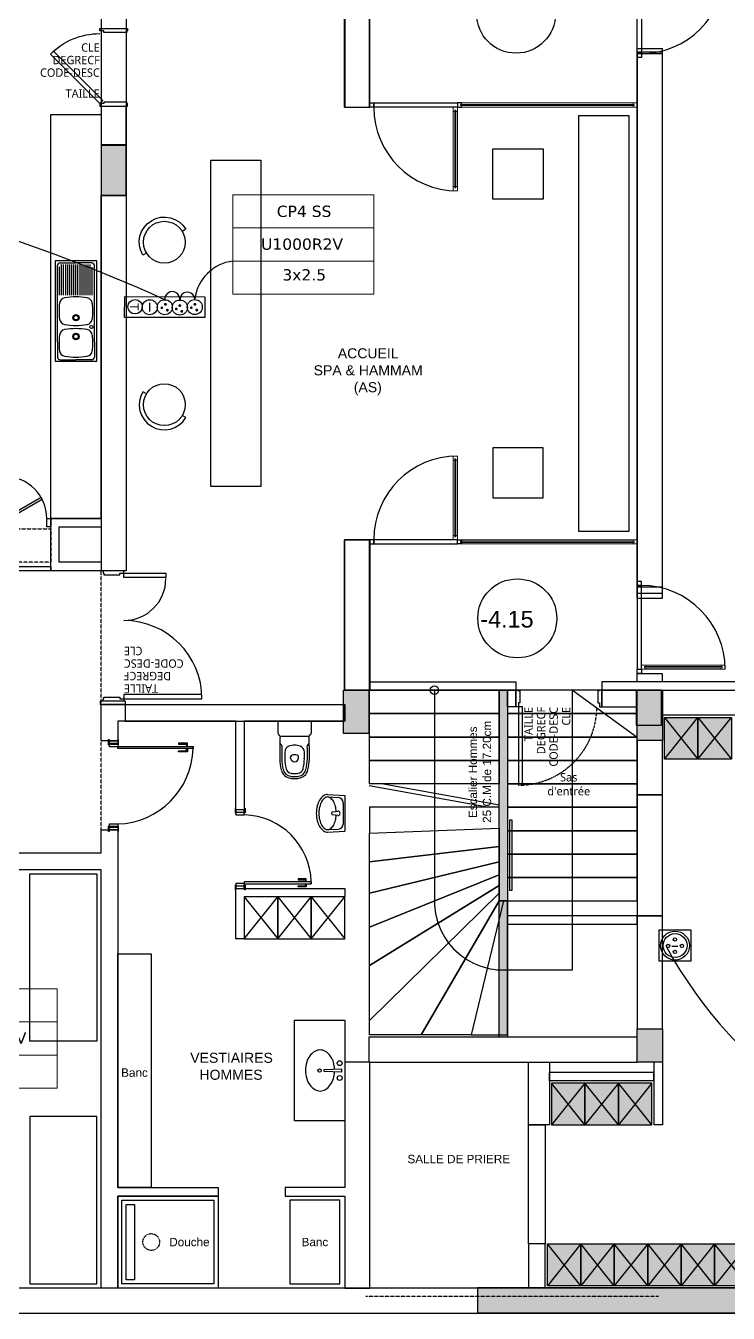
# Model space of a CAD drawing. Header units: millimetres. Extents: x 71819 to 78266, y 23672 to 38445.
# Drawn here: x 74988 to 75828, y 25493 to 27032 of the extents above; entities that cross this region are included whole.
import ezdxf
from ezdxf.enums import TextEntityAlignment as Align

# ---------------------------------------------------------------- set-up
doc = ezdxf.new("R2010")
doc.units = ezdxf.units.MM
doc.set_wipeout_variables(frame=1)
for name, pattern in [('ACAD_ISO03W100', [30, 12, -18]), ('CACHE', [0.375, 0.25, -0.125]), ('DASHED2', [0.375, 0.25, -0.125]), ('PROJECTION', [0.375, 0.25, -0.125])]:
    doc.linetypes.add(name, pattern=pattern)
for name, color, linetype, lineweight in [('A-ANNO-050-LEGN', 4, 'Continuous', 5), ('A-SECN-MEN-CO', 141, 'Continuous', 9), ('A-SECN-MEN-VU', 145, 'Continuous', 5), ('STRUCTURE POUTRES', 5, 'ACAD_ISO03W100', 20)]:
    doc.layers.add(name, color=color, linetype=linetype, lineweight=lineweight)
for name, color, linetype in [('FILERIE', 5, 'Continuous'), ('MUR BAS', 7, 'Continuous'), ('Plan Archi', 8, 'Continuous'), ('prise', 1, 'Continuous'), ('Prises CFA', 140, 'Continuous')]:
    doc.layers.add(name, color=color, linetype=linetype)
doc.styles.add('0-TEXT-ANNO', font='', dxfattribs={"height": 2.5})
doc.styles.add('0-TEXT-BASE', font='')
doc.styles.get("Standard").update_dxf_attribs({"font": 'arial.ttf'})
doc.styles.add('Verdana', font='verdana.ttf')
doc.styles.get('0-TEXT-ANNO').set_extended_font_data('Roboto Light')
doc.styles.get('0-TEXT-BASE').set_extended_font_data('Roboto Light')

# ---------------------------------------------------------------- blocks, each defined once
blk = doc.blocks.new('RANG_VEST')
at = {"true_color": 0xffffff}
h = blk.add_hatch(color=7, dxfattribs=at)
h.dxf.hatch_style = 1
h.paths.add_polyline_path([(0.5, -0.4), (0.5, 0), (0, 0), (0, -0.4)])
blk.add_lwpolyline([(0.5, -0.4), (0.5, 0), (0, 0), (0, -0.4)], close=True)
blk.add_lwpolyline([(0, 0), (0.5, -0.4), (0.5, 0), (0, -0.4)])
blk = doc.blocks.new('*U212')
at = {"layer": 'A-SECN-MEN-CO'}
for points in [[(0, 0), (0, -0.05), (-0.05, -0.05), (-0.05, -0.032), (-0.035, -0.032), (-0.035, -0.018), (-0.05, -0.018), (-0.05, 0)], [(-1, 0), (-1, -0.05), (-0.95, -0.05), (-0.95, -0.032), (-0.965, -0.032), (-0.965, -0.018), (-0.95, -0.018), (-0.95, 0)]]:
    blk.add_lwpolyline(points, close=True, dxfattribs=at)
at = {"layer": 'A-SECN-MEN-VU'}
for p, q in [((-0.05, 0), (-0.95, 0)), ((-0.95, -0.05), (-0.05, -0.05))]:
    blk.add_line(p, q, dxfattribs=at)
blk.add_lwpolyline([(-0.035, -0.032), (-0.965, -0.032), (-0.965, -0.018), (-0.035, -0.018)], close=True, dxfattribs=at)
blk = doc.blocks.new('*U217')
at = {"layer": 'A-SECN-MEN-CO'}
for points in [[(-2.15, 0), (-2.15, -0.05), (-2.1, -0.05), (-2.1, -0.032), (-2.115, -0.032), (-2.115, -0.018), (-2.1, -0.018), (-2.1, 0)], [(0, 0), (0, -0.05), (-0.05, -0.05), (-0.05, -0.032), (-0.035, -0.032), (-0.035, -0.018), (-0.05, -0.018), (-0.05, 0)]]:
    blk.add_lwpolyline(points, close=True, dxfattribs=at)
at = {"layer": 'A-SECN-MEN-VU'}
for p, q in [((-0.05, 0), (-2.1, 0)), ((-2.1, -0.05), (-0.05, -0.05))]:
    blk.add_line(p, q, dxfattribs=at)
blk.add_lwpolyline([(-0.035, -0.032), (-2.115, -0.032), (-2.115, -0.018), (-0.035, -0.018)], close=True, dxfattribs=at)
blk = doc.blocks.new('boite b')
at = {"layer": 'FILERIE', "color": 5}
for points, const_width in [([(1.4, 17.2, -1), (3.1, 17.2, -1)], 1.7), ([(4.3, 23.8, -1), (5.9, 23.8, -1)], 1.53), ([(8.4, 19.5, -1), (10.1, 19.5, -1)], 1.7), ([(0, 0, -1), (1.7, 0, -1)], 1.7), ([(2.9, 6.6, -1), (4.5, 6.6, -1)], 1.53), ([(6.9, 2.3, -1), (8.6, 2.3, -1)], 1.7), ([(4.4, -11.4, -1), (6, -11.4, -1)], 1.53), ([(8.4, -15.7, -1), (10.1, -15.7, -1)], 1.7), ([(1.5, -18, -1), (3.2, -18, -1)], 1.7)]:
    blk.add_lwpolyline(points, format="xyb", close=True, dxfattribs=dict(at, const_width=const_width))
at = {"layer": 'FILERIE', "color": 1}
for centre in [(5.8, 20.3), (5.4, 2.3), (6, -15.6)]:
    blk.add_circle(centre, 8.99, dxfattribs=at)
at = {"layer": 'prise', "color": 1, "flags": 128}
blk.add_lwpolyline([(18.1, -27.5), (-6.6, -27.5), (-6.4, 68.3), (18.4, 68.2)], close=True, dxfattribs=at)
at = {"layer": 'Prises CFA', "color": 4}
for centre, radius in [((6.3, 55.8), 8.61), ((5.8, 38.2), 8.94)]:
    blk.add_circle(centre, radius, dxfattribs=at)
for s, height, rotation, text_generation_flag, p in [('T', 10.4, 179.8426, 2, (1.9, 61.8)), ('I', 10.7, 269.8426, 4, (11.3, 40.5))]:
    blk.add_text(s, height=height, rotation=rotation, dxfattribs=dict(at, text_generation_flag=text_generation_flag)).set_placement(p)
blk = doc.blocks.new('ETIQ ECL')
at = {"color": 6, "linetype": 'ByBlock'}
blk.add_lwpolyline([(-28.09, 19.8), (28.09, 19.8), (28.09, -19.8), (-28.09, -19.8)], close=True, dxfattribs=at)
at = {"layer": 'STRUCTURE POUTRES', "color": 6, "linetype": 'ByBlock'}
for points in [[(-28.09, 19.8), (28.09, 19.8), (28.09, 6.6), (-28.09, 6.6)], [(-28.09, 6.6), (28.09, 6.6), (28.09, -6.6), (-28.09, -6.6)], [(-28.09, -6.6), (28.09, -6.6), (28.09, -19.8), (-28.09, -19.8)]]:
    blk.add_lwpolyline(points, close=True, dxfattribs=at)
at = {"layer": 'STRUCTURE POUTRES', "color": 6, "linetype": 'ByBlock', "style": 'Verdana'}
for tag, p in [('CIRCUIT', (0.33, 10.99)), ('CABLE', (-0.49, -2.08)), ('SECTION', (0.37, -14.32))]:
    blk.add_attdef(tag, text='', height=4.5, dxfattribs=at).set_placement(p, align=Align.CENTER)
blk = doc.blocks.new('Prise de courant Tri Hypra')
at = {"layer": 'prise'}
for p, q in [((-187, 195), (192, 195)), ((-187, -183), (-187, 195)), ((192, 195), (192, -183)), ((192, -183), (-187, -183))]:
    blk.add_line(p, q, dxfattribs=at)
at = {"layer": 'prise', "color": 5}
blk.add_line((-37, 0), (37, 0), dxfattribs=at)
at = {"layer": 'prise'}
for radius in [173, 143]:
    blk.add_circle((3, 5), radius, dxfattribs=at)
at = {"layer": 'prise', "color": 5}
for centre in [(-80, 1), (1, 79), (85, 1), (1, -70)]:
    blk.add_circle(centre, 19.4, dxfattribs=at)

msp = doc.modelspace()

# ---------------------------------------------------------------- hatches: boundary and pattern name
at = {"layer": 'Plan Archi'}
h = msp.add_hatch(color=256, dxfattribs=at)
h.dxf.hatch_style = 1
h.paths.add_polyline_path([(75078.3, 26889.8), (75078.3, 26829.8), (75108.3, 26829.8), (75108.3, 26889.8)])
h = msp.add_hatch(color=256, dxfattribs=at)
h.dxf.hatch_style = 1
h.paths.add_polyline_path([(75229.4, 26741.2), (75249.4, 26741.2), (75249.4, 26761.2), (75229.4, 26761.2)])
h = msp.add_hatch(color=256, dxfattribs=at)
h.dxf.hatch_style = 1
h.paths.add_polyline_path([(75229.4, 26611.4), (75249.4, 26611.4), (75249.4, 26591.4), (75229.4, 26591.4)])
h = msp.add_hatch(color=256, dxfattribs=at)
h.dxf.hatch_style = 1
h.paths.add_polyline_path([(75398.3, 26237.8), (75398.3, 26186.3), (75368.3, 26186.3), (75368.3, 26237.8)])
h = msp.add_hatch(color=256, dxfattribs=at)
h.dxf.hatch_style = 1
h.paths.add_polyline_path([(75554.4, 26238), (75564.4, 26238), (75564.4, 25986), (75554.4, 25986)])
h = msp.add_hatch(color=256, dxfattribs=at)
h.dxf.hatch_style = 1
h.paths.add_polyline_path([(75718.3, 26237.8), (75718.3, 26196.3), (75748.3, 26196.3), (75748.3, 26237.8)])
h = msp.add_hatch(color=252, dxfattribs=at)
h.dxf.hatch_style = 1
h.paths.add_polyline_path([(75719.4, 26238), (75749.4, 26238), (75749.4, 26178), (75719.4, 26178)])
h = msp.add_hatch(color=256, dxfattribs=at)
h.dxf.hatch_style = 1
h.paths.add_polyline_path([(75554.4, 25986), (75564.4, 25986), (75564.4, 25823.4), (75554.4, 25823.4)])
h = msp.add_hatch(color=252, dxfattribs=at)
h.dxf.hatch_style = 1
h.paths.add_polyline_path([(75719.4, 25833.4), (75749.4, 25833.4), (75749.4, 25793.4), (75719.4, 25793.4)])
h = msp.add_hatch(color=252, dxfattribs=at)
h.dxf.hatch_style = 1
h.paths.add_polyline_path([(77044.4, 25633.5), (76189.4, 25633.5), (76189.4, 25523.6), (75528.3, 25523.6), (75528.3, 25493.6), (77044.4, 25493.6), (77044.4, 25523.6), (76209.4, 25523.6), (76209.4, 25613.5), (77044.4, 25613.5)])

# ---------------------------------------------------------------- linework, layer by layer
at = {"color": 6}
for centre, radius, start, end in [((74339.9, 24914.5), 1966.8, 65.5329, 98.4429), ((75163.5, 26705.3), 9.01, 356.1478, 183.6441), ((75181.5, 26704.7), 8.99, 1.4887, 182.352)]:
    msp.add_arc(centre, radius, start, end, dxfattribs=at)
at = {"color": 6, "linetype": 'ByBlock'}
msp.add_arc((76211.5, 26178.3), 519.6, 208.2127, 265.3052, dxfattribs=at)
at = {"layer": 'Plan Archi'}
for p, q in [((75369.4, 26934.8), (75369.4, 27396.3)), ((75399.4, 26934.8), (75399.4, 27396.3)), ((75369.6, 27114.8), (75369.6, 26934.8)), ((75399.6, 26934.8), (75399.6, 27114.8)), ((75719.3, 26361), (75719.3, 27001)), ((75719.3, 27001), (75749.3, 27001)), ((75719.4, 26347.8), (75719.4, 27004.8)), ((75749.4, 26998.7), (75719.4, 26998.7)), ((75719.4, 26998.7), (75719.4, 26354.1)), ((75749.3, 27001), (75749.3, 26361)), ((75749.4, 26347.8), (75749.4, 27004.8)), ((75749.4, 26354.1), (75749.4, 26998.7)), ((75078.3, 26936.1), (75078.3, 26889.2)), ((75108.3, 26936.1), (75078.3, 26936.1)), ((75108.3, 26889.2), (75108.3, 26936.1)), ((75369.6, 26934.8), (75399.6, 26934.8)), ((75018.3, 26443.3), (75018.3, 26926.1)), ((75018.3, 26926.1), (75078.3, 26926.1)), ((75078.3, 26926.1), (75078.3, 26443.3)), ((75078.3, 26889.2), (75108.3, 26889.2)), ((75078.3, 26443.3), (75078.3, 26829.4)), ((75078.3, 26829.4), (75108.3, 26829.4)), ((75108.3, 26829.4), (75108.3, 26380.8)), ((75073.3, 26751.2), (75023.3, 26751.2)), ((75023.3, 26751.2), (75023.3, 26631.2)), ((75026.3, 26654.5), (75026.3, 26745.7)), ((75029.3, 26748.7), (75048.3, 26748.7)), ((75031.2, 26710.1), (75031.2, 26746.7)), ((75033.6, 26710.1), (75033.6, 26746.7)), ((75036.1, 26710.1), (75036.1, 26746.7)), ((75038.5, 26710.1), (75038.5, 26746.7)), ((75040.9, 26710.1), (75040.9, 26746.7)), ((75043.4, 26710.1), (75043.4, 26746.7)), ((75045.8, 26710.1), (75045.8, 26746.7)), ((75067.3, 26748.7), (75048.3, 26748.7)), ((75048.3, 26710.1), (75048.3, 26746.7)), ((75050.7, 26710.1), (75050.7, 26746.7)), ((75053.2, 26710.1), (75053.2, 26746.7)), ((75055.6, 26710.1), (75055.6, 26746.7)), ((75058, 26710.1), (75058, 26746.7)), ((75060.5, 26710.1), (75060.5, 26746.7)), ((75062.9, 26710.1), (75062.9, 26746.7)), ((75065.4, 26710.1), (75065.4, 26746.7)), ((75070.3, 26654.5), (75070.3, 26745.7)), ((75073.3, 26631.2), (75073.3, 26751.2)), ((75028.7, 26710.1), (75028.7, 26743.8)), ((75067.8, 26710.1), (75067.8, 26743.6)), ((75026.3, 26654.5), (75026.3, 26635.9)), ((75070.3, 26654.5), (75070.3, 26635.9)), ((75023.3, 26631.2), (75073.3, 26631.2)), ((75029.3, 26632.9), (75048.3, 26632.9)), ((75067.3, 26632.9), (75048.3, 26632.9)), ((75018.3, 26380.8), (75018.3, 26443.3)), ((75018.3, 26443.3), (75078.3, 26443.3)), ((75078.3, 26443.3), (75018.3, 26443.3)), ((75028.3, 26390.8), (75028.3, 26433.3)), ((75028.3, 26433.3), (75078.3, 26433.3)), ((75078.3, 26433.3), (75078.3, 26390.8)), ((75369.4, 26237.8), (75369.4, 26417.8)), ((75369.6, 26238), (75369.6, 26418)), ((75369.6, 26418), (75399.6, 26418)), ((75399.4, 26237.8), (75399.4, 26417.8)), ((75399.6, 26418), (75399.6, 26238)), ((75108.3, 26380.8), (75018.3, 26380.8)), ((75078.3, 26390.8), (75028.3, 26390.8)), ((75104.3, 26380.8), (75082.3, 26380.8)), ((75749.3, 26361), (75719.3, 26361)), ((75719.4, 26354.1), (75749.4, 26354.1)), ((75719.3, 26258), (75749.3, 26258)), ((75719.3, 26248), (75719.3, 26258)), ((75749.3, 26258), (75749.3, 26248)), ((75399.6, 26238), (75369.6, 26238)), ((75399.6, 26238), (75399.6, 26248)), ((75399.6, 26248), (75574.4, 26248)), ((75574.4, 26238), (75399.6, 26238)), ((75564.4, 26238), (75574.4, 26238)), ((75564.4, 26218), (75564.4, 26238)), ((75574.4, 26248), (75574.4, 26238)), ((75574.4, 26238), (75574.4, 26218)), ((76524.4, 26248), (75677.2, 26248)), ((75677.2, 26248), (75677.2, 26238)), ((75677.2, 26238), (76514.4, 26238)), ((75719.4, 26238), (75677.2, 26238)), ((75677.2, 26238), (75677.2, 26218)), ((75749.3, 26248), (75719.3, 26248)), ((75719.4, 26218), (75719.4, 26238)), ((75749.4, 26238), (76306.9, 26238)), ((75749.4, 26208), (75749.4, 26238)), ((75077.2, 26224.8), (75077.2, 26220.8)), ((75104.3, 26224.8), (75082.3, 26224.8)), ((75107.2, 26224.8), (75107.2, 26220.8)), ((75078.3, 26177.3), (75078.3, 26220.8)), ((75078.3, 26220.8), (75369.7, 26220.8)), ((75107.2, 26220.8), (75369.4, 26220.8)), ((75369.7, 26220.8), (75369.7, 26200.8)), ((75574.4, 26218), (75564.4, 26218)), ((75677.2, 26218), (75719.4, 26218)), ((76306.9, 26208), (75749.4, 26208)), ((75239.6, 26200.8), (75098.3, 26200.8)), ((75239.6, 26200.8), (75098.3, 26200.8)), ((75098.3, 26200.8), (75098.3, 26177.3)), ((75107.2, 26200.8), (75369.4, 26200.8)), ((75239.6, 26095.1), (75239.6, 26200.8)), ((75249.6, 26200.8), (75249.6, 26095.1)), ((75369.7, 26200.8), (75249.6, 26200.8)), ((75289.7, 26200.8), (75289.7, 26186.7)), ((75289.7, 26200.8), (75329.7, 26200.8)), ((75329.7, 26200.8), (75329.7, 26186.7)), ((75098.3, 26177.3), (75078.3, 26177.3)), ((75087.2, 26172.7), (75087.2, 26179)), ((75087.2, 26179), (75088.1, 26179)), ((75088.1, 26179), (75088.1, 26172.7)), ((75088.3, 26174.1), (75088.3, 26177.3)), ((75088.3, 26177.3), (75098.3, 26177.3)), ((75098.3, 26177.3), (75098.3, 26170.4)), ((75098.3, 26177.1), (75098.3, 26172.9)), ((75099.3, 26179), (75098.4, 26179)), ((75098.4, 26179), (75098.4, 26172.7)), ((75099.3, 26172.7), (75099.3, 26179)), ((75326.1, 26182.8), (75293.3, 26182.8)), ((75749.4, 26178), (75719.4, 26178)), ((75719.4, 26178), (75719.4, 26113)), ((75749.4, 26113), (75749.4, 26178)), ((75088.1, 26172.7), (75087.2, 26172.7)), ((75098.3, 26174.1), (75088.3, 26174.1)), ((75088.3, 26170.4), (75088.3, 26173.6)), ((75088.3, 26173.6), (75098.3, 26173.6)), ((75098.3, 26170.4), (75088.3, 26170.4)), ((75098.3, 26173.6), (75098.3, 26170.4)), ((75098.3, 26170.7), (75188.3, 26170.7)), ((75098.3, 26168.1), (75098.3, 26170.7)), ((75188.3, 26168.1), (75098.3, 26168.1)), ((75098.4, 26172.7), (75099.3, 26172.7)), ((75181.6, 26174.7), (75170.8, 26174.7)), ((75170.8, 26174.7), (75170.8, 26173.3)), ((75170.8, 26173.3), (75180.4, 26173.3)), ((75170.8, 26165.5), (75180.4, 26165.5)), ((75170.8, 26164.1), (75170.8, 26165.5)), ((75181.6, 26164.1), (75170.8, 26164.1)), ((75180.4, 26173.3), (75180.4, 26170.8)), ((75180.4, 26165.5), (75180.4, 26168)), ((75181.6, 26170.9), (75181.6, 26174.7)), ((75181.6, 26167.9), (75181.6, 26164.1)), ((75188.3, 26170.7), (75188.3, 26168.1)), ((75188.3, 26168.1), (75188.3, 26170.7)), ((75293.8, 26172.9), (75292, 26174.6)), ((75325.6, 26172.9), (75327.3, 26174.6)), ((75305, 26157.1), (75305, 26158.4)), ((75314.4, 26157.1), (75314.4, 26158.4)), ((75349.1, 26113.3), (75369.7, 26112.1)), ((75349.1, 26110.3), (75362, 26109.6)), ((75367.7, 26103.6), (75367.7, 26078)), ((75369.7, 26112.1), (75369.7, 26069.4)), ((75719.4, 26113), (75749.4, 26113)), ((75749.4, 26113), (75719.4, 26113)), ((75719.4, 26113), (75719.4, 25968.4)), ((75749.4, 25968.4), (75749.4, 26113)), ((75239.4, 26096.8), (75238.6, 26096.8)), ((75238.6, 26096.8), (75238.6, 26091.3)), ((75238.6, 26091.3), (75239.4, 26091.3)), ((75239.4, 26091.3), (75239.4, 26096.8)), ((75249.6, 26095.1), (75239.6, 26095.1)), ((75249.6, 26095.1), (75239.6, 26095.1)), ((75239.6, 26095.1), (75239.6, 26092.2)), ((75239.6, 26092.2), (75249.6, 26092.2)), ((75249.6, 26091.8), (75239.6, 26091.8)), ((75239.6, 26091.8), (75239.6, 26089)), ((75239.6, 26089), (75249.6, 26089)), ((75249.6, 26092.2), (75249.6, 26095.1)), ((75249.6, 26089), (75249.6, 26091.8)), ((75249.7, 26096.8), (75250.5, 26096.8)), ((75249.7, 26091.3), (75249.7, 26096.8)), ((75250.5, 26091.3), (75249.7, 26091.3)), ((75250.5, 26096.8), (75250.5, 26091.3)), ((75354.4, 26090.1), (75354.4, 26091.6)), ((75355.2, 26092.5), (75361.5, 26093.4)), ((75361.5, 26088.1), (75355.2, 26089.1)), ((75369.7, 26090.8), (75369.7, 26090.8)), ((75369.7, 26090.8), (75369.7, 26090.8)), ((75369.7, 26090.8), (75369.7, 26090.8)), ((75369.7, 26090.8), (75369.7, 26090.8)), ((75369.7, 26090.8), (75369.7, 26090.8)), ((75369.7, 26090.8), (75369.7, 26090.8)), ((75369.7, 26090.8), (75369.7, 26090.8)), ((75369.7, 26090.8), (75369.7, 26090.8)), ((75369.7, 26090.8), (75369.7, 26090.8)), ((75369.7, 26090.8), (75369.7, 26090.8)), ((75369.7, 26090.8), (75369.7, 26090.8)), ((75369.7, 26090.8), (75369.7, 26090.8)), ((75369.7, 26090.8), (75369.7, 26090.8)), ((75369.7, 26090.8), (75369.7, 26090.8)), ((75369.7, 26090.8), (75369.7, 26090.8)), ((75369.7, 26090.8), (75369.7, 26090.8)), ((75369.7, 26090.8), (75369.7, 26090.8)), ((75369.7, 26090.8), (75369.7, 26090.8)), ((75369.7, 26090.8), (75369.7, 26090.8)), ((75369.7, 26090.8), (75369.7, 26090.8)), ((75369.7, 26090.8), (75369.7, 26090.8)), ((75369.7, 26090.8), (75369.7, 26090.8)), ((75369.7, 26090.8), (75369.7, 26090.8)), ((75369.7, 26090.8), (75369.7, 26090.8)), ((75369.7, 26090.8), (75369.7, 26090.8)), ((75369.7, 26090.8), (75369.7, 26090.8)), ((75369.7, 26090.8), (75369.7, 26090.8)), ((75369.7, 26090.8), (75369.7, 26090.8)), ((75369.7, 26090.8), (75369.7, 26090.8)), ((75369.7, 26090.8), (75369.7, 26090.8)), ((75369.7, 26090.8), (75369.7, 26090.8)), ((75369.7, 26090.8), (75369.7, 26090.8)), ((75369.7, 26090.8), (75369.7, 26090.8)), ((75369.7, 26090.8), (75369.7, 26090.8)), ((75369.7, 26090.8), (75369.7, 26090.8)), ((75369.7, 26090.8), (75369.7, 26090.8)), ((75369.7, 26090.8), (75369.7, 26090.8)), ((75369.7, 26090.8), (75369.7, 26090.8)), ((75369.7, 26090.8), (75369.7, 26090.8)), ((75369.7, 26090.8), (75369.7, 26090.8)), ((75369.7, 26090.8), (75369.7, 26090.8)), ((75369.7, 26090.8), (75369.7, 26090.8)), ((75369.7, 26090.8), (75369.7, 26090.8)), ((75369.7, 26090.8), (75369.7, 26090.8)), ((75369.7, 26090.8), (75369.7, 26090.8)), ((75369.7, 26090.8), (75369.7, 26090.8)), ((75369.7, 26090.8), (75369.7, 26090.8)), ((75369.7, 26090.8), (75369.7, 26090.8)), ((75369.7, 26090.8), (75369.7, 26090.8)), ((75369.7, 26090.8), (75369.7, 26090.8)), ((75369.7, 26090.8), (75369.7, 26090.8)), ((75078.3, 26043.4), (75078.3, 26071.2)), ((75078.3, 26071.2), (75098.3, 26071.2)), ((75087.2, 26069.2), (75087.2, 26075.5)), ((75087.2, 26075.5), (75088.1, 26075.5)), ((75088.1, 26069.2), (75087.2, 26069.2)), ((75088.1, 26075.5), (75088.1, 26069.2)), ((75088.3, 26074.9), (75088.3, 26078.1)), ((75088.3, 26078.1), (75098.3, 26078.1)), ((75098.3, 26074.9), (75088.3, 26074.9)), ((75088.3, 26071.2), (75088.3, 26074.4)), ((75088.3, 26074.4), (75098.3, 26074.4)), ((75098.3, 26071.2), (75088.3, 26071.2)), ((75098.3, 26078.1), (75098.3, 26074.9)), ((75098.3, 26074.4), (75098.3, 26071.2)), ((75098.3, 26071.2), (75098.3, 25643.4)), ((75099.3, 26075.5), (75098.4, 26075.5)), ((75098.4, 26075.5), (75098.4, 26069.2)), ((75098.4, 26069.2), (75099.3, 26069.2)), ((75099.3, 26069.2), (75099.3, 26075.5)), ((75349.1, 26071.3), (75362, 26072)), ((75349.1, 26068.3), (75369.7, 26069.4)), ((75566.9, 26083), (75569.4, 26083)), ((75566.9, 25998.4), (75566.9, 26083)), ((75569.4, 26083), (75569.4, 25998.4)), ((74797.5, 26043.4), (75078.3, 26043.4)), ((75078.3, 26023.4), (74767.5, 26023.4)), ((75078.3, 25523.4), (75078.3, 26023.4)), ((75249.6, 26006.9), (75239.6, 26006.9)), ((75239.6, 26006.9), (75239.6, 26004)), ((75329.6, 26009), (75249.6, 26009)), ((75249.6, 26009), (75249.6, 26006.6)), ((75249.6, 26004), (75249.6, 26006.9)), ((75249.6, 26000.8), (75249.6, 26006.9)), ((75249.6, 26006.6), (75329.6, 26006.6)), ((75323.6, 26012.5), (75314.1, 26012.5)), ((75314.1, 26012.5), (75314.1, 26011.3)), ((75314.1, 26011.3), (75322.6, 26011.3)), ((75322.6, 26011.3), (75322.6, 26009)), ((75322.6, 26004.3), (75322.6, 26006.5)), ((75323.6, 26009.1), (75323.6, 26012.5)), ((75323.6, 26006.5), (75323.6, 26003.1)), ((75329.6, 26006.6), (75329.6, 26009)), ((75329.6, 26009), (75329.6, 26006.6)), ((75239.4, 26004.9), (75238.6, 26004.9)), ((75238.6, 26004.9), (75238.6, 25999.3)), ((75238.6, 25999.3), (75239.4, 25999.3)), ((75239.4, 25999.3), (75239.4, 26004.9)), ((75239.6, 26004), (75249.6, 26004)), ((75249.6, 26003.6), (75239.6, 26003.6)), ((75239.6, 26003.6), (75239.6, 26000.8)), ((75239.6, 26000.8), (75249.6, 26000.8)), ((75239.6, 25940.8), (75239.6, 26000.8)), ((75239.6, 26000.8), (75369.7, 26000.8)), ((75249.6, 26000.9), (75249.6, 26004.7)), ((75369.7, 25990.8), (75249.6, 25990.8)), ((75249.6, 25990.8), (75249.6, 25940.8)), ((75249.7, 26004.9), (75250.5, 26004.9)), ((75249.7, 25999.3), (75249.7, 26004.9)), ((75250.5, 25999.3), (75249.7, 25999.3)), ((75250.5, 26004.9), (75250.5, 25999.3)), ((75314.1, 26004.3), (75322.6, 26004.3)), ((75314.1, 26003.1), (75314.1, 26004.3)), ((75323.6, 26003.1), (75314.1, 26003.1)), ((75369.7, 26000.8), (75369.7, 25990.8)), ((75569.4, 25998.4), (75566.9, 25998.4)), ((75554.4, 25986), (75564.4, 25986)), ((75554.4, 25823.4), (75554.4, 25986)), ((75564.4, 25986), (75564.4, 25823.4)), ((75719.4, 25968.4), (75564.4, 25968.4)), ((75564.4, 25968.4), (75564.4, 25958.4)), ((75719.4, 25958.4), (75719.4, 25968.4)), ((75749.4, 25968.4), (75719.4, 25968.4)), ((75719.4, 25968.4), (75719.4, 25833.4)), ((75719.4, 25968.4), (75749.4, 25968.4)), ((75749.4, 25833.4), (75749.4, 25968.4)), ((75564.4, 25958.4), (75719.4, 25958.4)), ((75249.6, 25940.8), (75239.6, 25940.8)), ((75098.3, 25643.4), (75098.3, 25923)), ((75098.3, 25923), (75138.3, 25923)), ((75138.3, 25923), (75138.3, 25643.4)), ((75309.6, 25723.4), (75309.6, 25843.4)), ((75309.6, 25843.4), (75369.6, 25843.4)), ((75369.6, 25843.4), (75369.6, 25723.4)), ((75719.4, 25823.4), (75398.3, 25823.4)), ((75398.3, 25823.4), (75398.3, 25793.4)), ((75564.4, 25823.4), (75554.4, 25823.4)), ((75719.4, 25833.4), (75749.4, 25833.4)), ((75719.4, 25793.4), (75719.4, 25823.4)), ((75399.6, 25793.4), (75369.6, 25793.4)), ((75369.6, 25793.4), (75369.6, 25643.4)), ((75398.3, 25793.4), (75719.4, 25793.4)), ((75399.6, 25523.4), (75399.6, 25793.4)), ((75589.4, 25793.4), (75614.4, 25793.4)), ((75589.4, 25718.4), (75589.4, 25793.4)), ((75614.4, 25793.4), (75614.4, 25718.4)), ((75739.4, 25793.4), (75739.4, 25718.4)), ((75749.4, 25793.4), (75749.4, 25718.4)), ((75344.9, 25784.5), (75365.8, 25785.2)), ((75344.9, 25782.1), (75344.9, 25784.5)), ((75365.8, 25781.5), (75344.9, 25782.1)), ((75365.8, 25785.2), (75365.8, 25781.5)), ((75739.4, 25780.9), (75614.4, 25780.9)), ((75739.4, 25770.9), (75614.4, 25770.9)), ((75369.6, 25723.4), (75309.6, 25723.4)), ((75614.4, 25718.4), (75589.4, 25718.4)), ((75589.4, 25576.1), (75589.4, 25718.4)), ((75589.4, 25718.4), (75609.4, 25718.4)), ((75609.4, 25718.4), (75609.4, 25576.1)), ((75098.3, 25643.4), (75218.3, 25643.4)), ((75138.3, 25643.4), (75098.3, 25643.4)), ((75218.3, 25643.4), (75218.3, 25633.4)), ((75369.6, 25643.4), (75298.3, 25643.4)), ((75298.3, 25643.4), (75298.3, 25633.4)), ((75098.3, 25633.4), (75098.3, 25523.4)), ((75218.3, 25633.4), (75098.3, 25633.4)), ((75098.3, 25523.4), (75098.3, 25633.4)), ((75098.3, 25633.4), (75218.3, 25633.4)), ((75103.3, 25528.4), (75103.3, 25628.4)), ((75103.3, 25628.4), (75213.3, 25628.4)), ((75108.3, 25533.4), (75108.3, 25623.4)), ((75108.3, 25623.4), (75118.3, 25623.4)), ((75118.3, 25623.4), (75118.3, 25533.4)), ((75213.3, 25628.4), (75213.3, 25528.4)), ((75218.3, 25633.4), (75218.3, 25523.4)), ((75298.3, 25633.4), (75369.6, 25633.4)), ((75364, 25628.4), (75304, 25628.4)), ((75304, 25628.4), (75304, 25528.4)), ((75364, 25528.4), (75364, 25628.4)), ((75369.6, 25633.4), (75369.6, 25523.4)), ((75609.4, 25576.1), (75589.4, 25576.1)), ((75589.4, 25576.1), (75589.4, 25523.6)), ((75609.4, 25576.1), (75589.4, 25576.1)), ((75609.4, 25523.6), (75609.4, 25576.1)), ((75118.3, 25533.4), (75108.3, 25533.4)), ((77634.4, 25523.4), (74397, 25523.3)), ((75098.3, 25523.4), (75078.3, 25523.4)), ((75218.3, 25523.4), (75098.3, 25523.4)), ((75213.3, 25528.4), (75103.3, 25528.4)), ((75304, 25528.4), (75364, 25528.4)), ((75369.6, 25523.4), (75399.6, 25523.4)), ((75589.4, 25523.6), (75609.4, 25523.6)), ((74377.7, 25493.3), (77664.4, 25493.4))]:
    msp.add_line(p, q, dxfattribs=at)
at = {"layer": 'Plan Archi', "linetype": 'Continuous'}
for p, q in [((75719.4, 27004.8), (75749.4, 27004.8)), ((75369.4, 26934.8), (75399.4, 26934.8)), ((75369.4, 26417.8), (75399.4, 26417.8)), ((75108.3, 26380.8), (75078.3, 26380.8)), ((75719.4, 26347.8), (75749.4, 26347.8)), ((75369.4, 26237.8), (75399.4, 26237.8)), ((75107.2, 26224.8), (75077.2, 26224.8)), ((75107.2, 26220.8), (75077.2, 26220.8)), ((75107.2, 26220.8), (75107.2, 26200.8)), ((75369.4, 26220.8), (75369.4, 26200.8)), ((75749.4, 25793.4), (75739.4, 25793.4)), ((75614.4, 25770.9), (75614.4, 25780.9)), ((75739.4, 25770.9), (75739.4, 25780.9)), ((75749.4, 25718.4), (75739.4, 25718.4))]:
    msp.add_line(p, q, dxfattribs=at)
at = {"layer": 'Plan Archi', "linetype": 'DASHED2'}
for p, q in [((75078.3, 26380.8), (74797.5, 26380.8)), ((75078.3, 26043.4), (75078.3, 26380.8)), ((74797.5, 26043.4), (75078.3, 26043.4)), ((75744.7, 25513.4), (75394.7, 25513.4))]:
    msp.add_line(p, q, dxfattribs=at)
at = {"layer": 'Plan Archi', "color": 252}
for p, q in [((75574.4, 26219.3), (75574.4, 26236.7)), ((75677.2, 26219.3), (75677.2, 26236.7))]:
    msp.add_line(p, q, dxfattribs=at)
at = {"layer": 'Plan Archi'}
for points in [[(75719.4, 27099), (75724.4, 27099), (75724.4, 26999), (75719.4, 26999)], [(75719.4, 26999), (75724.4, 26999), (75724.4, 26994), (75719.4, 26994)], [(75404.4, 26939.8), (75404.4, 26934.8), (75399.4, 26934.8), (75399.4, 26939.8)], [(75504.4, 26939.8), (75504.4, 26934.8), (75404.4, 26934.8), (75404.4, 26939.8)], [(75504.4, 26939.8), (75504.4, 26934.8), (75509.4, 26934.8), (75509.4, 26939.8)], [(75078.3, 26889.8), (75078.3, 26829.8), (75108.3, 26829.8), (75108.3, 26889.8)], [(75229.4, 26741.2), (75249.4, 26741.2), (75249.4, 26761.2), (75229.4, 26761.2)], [(75231.4, 26743.2), (75247.4, 26743.2), (75247.4, 26759.2), (75231.4, 26759.2)], [(75239.4, 26743.2), (75231.4, 26743.2), (75231.4, 26759.2), (75239.4, 26759.2)], [(75239.4, 26759.2), (75247.4, 26759.2), (75247.4, 26743.2), (75239.4, 26743.2)], [(75229.4, 26611.4), (75249.4, 26611.4), (75249.4, 26591.4), (75229.4, 26591.4)], [(75231.4, 26609.4), (75247.4, 26609.4), (75247.4, 26593.4), (75231.4, 26593.4)], [(75239.4, 26609.4), (75231.4, 26609.4), (75231.4, 26593.4), (75239.4, 26593.4)], [(75239.4, 26593.4), (75247.4, 26593.4), (75247.4, 26609.4), (75239.4, 26609.4)], [(74963.3, 26443.3), (74964.5, 26441.1), (75007.8, 26466.1), (75006.6, 26468.3)], [(75018.3, 26443.3), (75018.3, 26433.3), (75013.3, 26433.3), (75013.3, 26443.3)], [(75404.4, 26412.8), (75404.4, 26417.8), (75399.4, 26417.8), (75399.4, 26412.8)], [(75504.4, 26412.8), (75504.4, 26417.8), (75404.4, 26417.8), (75404.4, 26412.8)], [(75504.4, 26412.8), (75504.4, 26417.8), (75509.4, 26417.8), (75509.4, 26412.8)], [(74958.3, 26380.8), (74958.3, 26385.8), (75018.3, 26385.8), (75018.3, 26380.8)], [(75155.8, 26372.8), (75105.6, 26372.8), (75105.6, 26377.8), (75155.8, 26377.8)], [(75719.5, 26363), (75724.5, 26363), (75724.5, 26368), (75719.5, 26368)], [(75719.5, 26263), (75724.5, 26263), (75724.5, 26363), (75719.5, 26363)], [(75719.5, 26263), (75724.5, 26263), (75724.5, 26258), (75719.5, 26258)], [(75398.3, 26237.8), (75398.3, 26186.3), (75368.3, 26186.3), (75368.3, 26237.8)], [(75399.4, 26238), (75554.4, 26238), (75554.4, 26210), (75399.4, 26210)], [(75554.4, 26238), (75564.4, 26238), (75564.4, 25986), (75554.4, 25986)], [(75564.4, 26210), (75719.4, 26210), (75719.4, 26238), (75564.4, 26238)], [(75718.3, 26237.8), (75718.3, 26196.3), (75748.3, 26196.3), (75748.3, 26237.8)], [(75399.4, 26210), (75554.4, 26210), (75554.4, 26182), (75399.4, 26182)], [(75564.4, 26182), (75719.4, 26182), (75719.4, 26210), (75564.4, 26210)], [(75399.4, 26182), (75554.4, 26182), (75554.4, 26154), (75399.4, 26154)], [(75564.4, 26154), (75719.4, 26154), (75719.4, 26182), (75564.4, 26182)], [(75399.4, 26154), (75554.4, 26154), (75554.4, 26126), (75399.4, 26126)], [(75564.4, 26126), (75719.4, 26126), (75719.4, 26154), (75564.4, 26154)], [(75564.4, 26098), (75719.4, 26098), (75719.4, 26126), (75564.4, 26126)], [(75399.4, 26098), (75399.4, 26066.9), (75554.4, 26073.1), (75554.4, 26098)], [(75564.4, 26070), (75719.4, 26070), (75719.4, 26098), (75564.4, 26098)], [(75554.4, 26073.1), (75554.4, 26051.3), (75399.4, 26032.7), (75399.4, 26066.9)], [(75564.4, 26042), (75719.4, 26042), (75719.4, 26070), (75564.4, 26070)], [(75554.4, 26051.3), (75554.4, 26032.7), (75399.4, 25995.3), (75399.4, 26032.7)], [(75564.4, 26014), (75719.4, 26014), (75719.4, 26042), (75564.4, 26042)], [(75554.4, 26032.7), (75554.4, 26017.1), (75399.4, 25954.9), (75399.4, 25995.3)], [(75073.3, 25818.4), (74993.3, 25818.4), (74993.3, 26018.4), (75073.3, 26018.4)], [(75554.4, 26017.1), (75554.4, 26004.7), (75399.4, 25909.1), (75399.4, 25954.9)], [(75564.4, 25986), (75719.4, 25986), (75719.4, 26014), (75564.4, 26014)], [(75249.6, 25940.8), (75289.6, 25940.8), (75289.6, 25990.8), (75249.6, 25990.8)], [(75289.6, 25940.8), (75329.6, 25940.8), (75329.6, 25990.8), (75289.6, 25990.8)], [(75329.6, 25940.8), (75369.6, 25940.8), (75369.6, 25990.8), (75329.6, 25990.8)], [(75554.4, 26004.7), (75554.4, 25995.3), (75399.4, 25843.2), (75399.4, 25909.1)], [(75554.4, 25995.3), (75554.4, 25986), (75461, 25826), (75399.4, 25826), (75399.4, 25843.2)], [(75554.4, 25986), (75559.4, 25986), (75521, 25826), (75461, 25826)], [(75559.4, 25986), (75521, 25826), (75564.4, 25826), (75564.4, 25986)], [(75073.3, 25728.4), (74993.3, 25728.4), (74993.3, 25528.4), (75073.3, 25528.4)]]:
    msp.add_lwpolyline(points, close=True, dxfattribs=at)
for points in [[(75132.6, 26760.4), (75128.3, 26757.9, -1), (75179.7, 26788.9), (75175.4, 26786.3)], [(75132.6, 26592.1), (75128.3, 26594.7, 1), (75179.7, 26563.7), (75175.4, 26566.2)], [(75476.9, 26238), (75476.9, 25986, 0.431993), (75564.4, 25903.7), (75641.9, 25903.7), (75641.9, 26238), (75719.4, 26182)], [(75349.1, 26113.3, 0.152515), (75344.4, 26111.8, 0.106926), (75339.6, 26106.7, 0.074213), (75336.8, 26099.8, 0.060827), (75335.7, 26090.8, 0.060827), (75336.8, 26081.8, 0.074213), (75339.6, 26074.9, 0.106926), (75344.4, 26069.8, 0.152515), (75349.1, 26068.3, 0.152515)], [(75359.5, 26093.2, 0.0435), (75358.6, 26099.1, 0.074213), (75356.1, 26105.2, 0.106926), (75352.2, 26109.3, 0.152515), (75349.1, 26110.3, 0.152515), (75346.1, 26109.3, 0.106926), (75342.2, 26105.2, 0.074213), (75339.7, 26099.1, 0.060827), (75338.7, 26090.8, 0.060827), (75339.7, 26082.5, 0.074213), (75342.2, 26076.4, 0.106926), (75346.1, 26072.2, 0.152515), (75349.1, 26071.3, 0.152515), (75352.2, 26072.2, 0.106926), (75356.1, 26076.4, 0.074213), (75358.6, 26082.5, 0.043631), (75359.5, 26088.4, 0.060827)], [(75355, 25796.4, 0.032116), (75352.4, 25800.8, 0.106776), (75346.5, 25806.3, 0.13351), (75340.2, 25808, 0.13351), (75333.9, 25806.3, 0.106776), (75327.9, 25800.8, 0.082712), (75324.2, 25793.2, 0.071197), (75322.8, 25783.4, 0.070987)], [(75357.5, 25784.9, 0.060691), (75356.1, 25793.2, 0.072937), (75355, 25796.4, 0.11634)], [(75322.8, 25783.4, 0.071197), (75324.2, 25773.7, 0.082712), (75327.9, 25766.1, 0.106776), (75333.9, 25760.6, 0.13351), (75340.2, 25758.9, 0.13351), (75346.5, 25760.6, 0.106776), (75352.4, 25766.1, 0.082712), (75356.1, 25773.7, 0.058785), (75357.5, 25781.7, 0.071197)]]:
    msp.add_lwpolyline(points, format="xyb", dxfattribs=at)
at = {"layer": 'Plan Archi', "linetype": 'DASHED2'}
msp.add_lwpolyline([(75018.3, 26430.8), (75018.3, 26390.8), (74958.3, 26390.8), (74958.3, 26430.8)], close=True, dxfattribs=at)
at = {"layer": 'Plan Archi'}
for points in [[(75082.3, 26380.8), (75081, 26380.8), (75081, 26377.8), (75081.8, 26377.8), (75081.8, 26376), (75100.6, 26376), (75100.6, 26377.8), (75105.6, 26377.8), (75105.6, 26380.8), (75104.3, 26380.8)], [(75082.3, 26224.8), (75081, 26224.8), (75081, 26227.8), (75081.8, 26227.8), (75081.8, 26229.6), (75100.6, 26229.6), (75100.6, 26227.8), (75105.6, 26227.8), (75105.6, 26224.8), (75104.3, 26224.8)], [(75198.8, 26232.8), (75105.6, 26232.8), (75105.6, 26227.8), (75199, 26227.8)], [(75540.4, 26098), (75399, 26123.6)], [(75554.9, 26100.5), (75413.5, 26126)], [(75249.6, 25940.8), (75289.6, 25990.8), (75249.6, 25990.8), (75289.6, 25940.8)], [(75289.6, 25940.8), (75329.6, 25990.8), (75289.6, 25990.8), (75329.6, 25940.8)], [(75329.6, 25940.8), (75369.6, 25990.8), (75329.6, 25990.8), (75369.6, 25940.8)], [(75564.4, 25986), (75564.4, 25826)]]:
    msp.add_lwpolyline(points, dxfattribs=at)
at = {"layer": 'Plan Archi', "color": 252}
for points in [[(75574.4, 26236.7), (75574.4, 26238), (75577.4, 26238), (75577.4, 26237.2), (75579.2, 26237.2), (75579.2, 26223), (75577.4, 26223), (75577.4, 26218), (75574.4, 26218), (75574.4, 26219.3)], [(75677.2, 26236.7), (75677.2, 26238), (75674.2, 26238), (75674.2, 26237.2), (75672.4, 26237.2), (75672.4, 26223), (75674.2, 26223), (75674.2, 26218), (75677.2, 26218), (75677.2, 26219.3)], [(75582.4, 26124.6), (75582.4, 26218), (75577.4, 26218), (75577.4, 26124.4)]]:
    msp.add_lwpolyline(points, dxfattribs=at)
for points in [[(75719.4, 26238), (75749.4, 26238), (75749.4, 26178), (75719.4, 26178)], [(75719.4, 25833.4), (75749.4, 25833.4), (75749.4, 25793.4), (75719.4, 25793.4)], [(77044.4, 25633.5), (76189.4, 25633.5), (76189.4, 25523.6), (75528.3, 25523.6), (75528.3, 25493.6), (77044.4, 25493.6), (77044.4, 25523.6), (76209.4, 25523.6), (76209.4, 25613.5), (77044.4, 25613.5)]]:
    msp.add_lwpolyline(points, close=True, dxfattribs=at)
at = {"layer": 'Plan Archi'}
for centre, radius in [((75574.5, 27046.5), 47.2), ((75154, 26773.4), 25), ((75048.3, 26683.2), 3.8), ((75048.3, 26683.2), 2.75), ((75066.7, 26672), 1.9), ((75048.3, 26660.7), 3.8), ((75048.3, 26660.7), 2.75), ((75154, 26579.2), 25), ((75576, 26323.8), 47.2), ((75476.9, 26238), 5), ((75363.6, 25792.2), 2.96), ((75339.6, 25783.4), 1.97), ((75363.6, 25774.5), 2.96)]:
    msp.add_circle(centre, radius, dxfattribs=at)
at = {"layer": 'Plan Archi', "linetype": 'CACHE', "ltscale": 0.5}
msp.add_circle((75138.3, 25578.4), 10, dxfattribs=at)
at = {"layer": 'Plan Archi'}
for centre, radius, start, end in [((75724.4, 27099), 100, 270, 360), ((75504.4, 26934.8), 100, 180, 270), ((75029.3, 26745.7), 3, 90, 180), ((75067.3, 26745.7), 3, 0, 90), ((75103.1, 26691), 75, 172.77, 180), ((75036.1, 26699.5), 7.5, 100.3812, 172.77), ((75048.3, 26633.1), 75, 90, 100.3812), ((75048.3, 26633.1), 75, 79.6188, 90), ((75060.4, 26699.5), 7.5, 7.23, 79.6188), ((74993.5, 26691), 75, 360, 7.23), ((75103.1, 26691), 75, 180, 187.23), ((74993.5, 26691), 75, 352.77, 0), ((75036.1, 26682.5), 7.5, 187.23, 259.6188), ((75036.1, 26661.5), 7.5, 100.3812, 172.77), ((75048.3, 26748.9), 75, 259.6188, 270), ((75048.3, 26595.1), 75, 90, 100.3812), ((75048.3, 26748.9), 75, 270, 280.3812), ((75048.3, 26595.1), 75, 79.6188, 90), ((75060.4, 26682.5), 7.5, 280.3812, 352.77), ((75060.4, 26661.5), 7.5, 7.23, 79.6188), ((75103.1, 26653), 75, 172.77, 180), ((75103.1, 26653), 75, 180, 187.23), ((74993.5, 26653), 75, 360, 7.23), ((74993.5, 26653), 75, 352.77, 0), ((75036.1, 26644.5), 7.5, 187.23, 259.6188), ((75048.3, 26710.9), 75, 259.6188, 270), ((75048.3, 26710.9), 75, 270, 280.3812), ((75060.4, 26644.5), 7.5, 280.3812, 352.77), ((75029.3, 26635.9), 3, 180, 270), ((75067.3, 26635.9), 3, 270, 0), ((75504.4, 26417.8), 100, 90, 180), ((74963.3, 26443.3), 50, 0, 90), ((75105.6, 26371.4), 50.2, 270, 0), ((75724.5, 26263), 100, 0, 90), ((75105.6, 26227.8), 93.4, 0, 90), ((75291.6, 26186.7), 1.9, 180, 235.0628), ((75289.9, 26184.3), 1, 16.2152, 55.0628), ((75293.3, 26185.3), 2.5, 196.2152, 270), ((75841.9, 26162.5), 550, 177.8638, 180.7095), ((75326.1, 26185.3), 2.5, 270, 343.7848), ((74777.4, 26162.5), 550, 359.2905, 2.1362), ((75329.4, 26184.3), 1, 124.9372, 163.7848), ((75327.8, 26186.7), 1.9, 304.9372, 0), ((75095.8, 26170.6), 92.5, 271.5142, 358.4784), ((75292.4, 26171.5), 2, 359.0636, 45), ((75841.9, 26162.5), 547.6, 179.0636, 180.7095), ((75305.4, 26164), 7.5, 109.984, 179.8352), ((75841.9, 26162.5), 544, 179.8352, 180.7095), ((75309.7, 26152.3), 20, 90, 109.984), ((75307, 26158.4), 2, 99.7151, 180), ((75309.7, 26142.6), 18, 90, 99.7151), ((75309.7, 26152.3), 20, 70.016, 90), ((75309.7, 26142.6), 18, 80.2849, 90), ((75312.4, 26158.4), 2, 0, 80.2849), ((75313.9, 26164), 7.5, 0.1648, 70.016), ((74777.4, 26162.5), 544, 359.2905, 0.1648), ((75327, 26171.5), 2, 135, 180.9364), ((74777.4, 26162.5), 547.6, 359.2905, 0.9364), ((75346.9, 26156.4), 55, 180.7095, 194.5395), ((75346.9, 26156.4), 52.6, 180.7095, 194.5395), ((75346.9, 26156.4), 49, 180.7095, 194.5395), ((75309.7, 26157.1), 4.7, 180, 270), ((75309.7, 26157.1), 4.7, 270, 0), ((75272.4, 26156.4), 49, 345.4605, 359.2905), ((75272.4, 26156.4), 52.6, 345.4605, 359.2905), ((75272.4, 26156.4), 55, 345.4605, 359.2905), ((75306.7, 26145.9), 13.4, 194.5395, 261.1838), ((75306.7, 26145.9), 11, 194.5395, 261.1838), ((75306.7, 26145.9), 7.4, 194.5395, 261.1838), ((75309.7, 26165.3), 33, 261.1838, 270), ((75309.7, 26165.3), 30.6, 261.1838, 270), ((75309.7, 26165.3), 27, 261.1838, 270), ((75309.7, 26165.3), 27, 270, 278.8162), ((75309.7, 26165.3), 30.6, 270, 278.8162), ((75309.7, 26165.3), 33, 270, 278.8162), ((75312.7, 26145.9), 7.4, 278.8162, 345.4605), ((75312.7, 26145.9), 11, 278.8162, 345.4605), ((75312.7, 26145.9), 13.4, 278.8162, 345.4605), ((75361.7, 26103.6), 6, 0, 86.8366), ((75247.4, 26006.8), 82.2, 1.5216, 88.4858), ((75355.4, 26091.6), 1, 98.2281, 180), ((75355.4, 26090.1), 1, 180, 261.2509), ((75361.5, 26090.8), 2.66, 270, 90), ((75369.7, 26090.8), 0.00001, 0, 90), ((75369.7, 26090.8), 0.00001, 270, 0), ((75369.7, 26090.8), 0.00001, 180, 270), ((75369.7, 26090.8), 0.00001, 90, 180), ((75369.7, 26090.8), 0.00001, 0, 90), ((75369.7, 26090.8), 0.00001, 90, 180), ((75369.7, 26090.8), 0.00001, 180, 270), ((75369.7, 26090.8), 0.00001, 270, 0), ((75369.7, 26090.8), 0.00001, 0, 90), ((75369.7, 26090.8), 0.00001, 270, 0), ((75369.7, 26090.8), 0.00001, 180, 270), ((75369.7, 26090.8), 0.00001, 0, 90), ((75369.7, 26090.8), 0.00001, 90, 180), ((75369.7, 26090.8), 0.00001, 180, 270), ((75369.7, 26090.8), 0.00001, 270, 0), ((75369.7, 26090.8), 0.00001, 0, 90), ((75369.7, 26090.8), 0.00001, 90, 180), ((75369.7, 26090.8), 0.00001, 90, 180), ((75369.7, 26090.8), 0.00001, 62.5342, 180), ((75369.7, 26090.8), 0.00001, 0, 62.5342), ((75369.7, 26090.8), 0.00001, 62.5342, 180), ((75369.7, 26090.8), 0.00001, 0, 62.5342), ((75369.7, 26090.8), 0.00001, 0, 62.5342), ((75369.7, 26090.8), 0.00001, 0, 62.5342), ((75369.7, 26090.8), 0.00001, 242.5342, 0), ((75369.7, 26090.8), 0.00001, 180, 242.5342), ((75369.7, 26090.8), 0.00001, 242.5342, 0), ((75369.7, 26090.8), 0.00001, 180, 242.5342), ((75369.7, 26090.8), 0.00001, 242.5342, 0), ((75369.7, 26090.8), 0.00001, 62.5342, 180), ((75369.7, 26090.8), 0.00001, 0, 62.5342), ((75369.7, 26090.8), 0.00001, 242.5342, 0), ((75369.7, 26090.8), 0.00001, 180, 242.5342), ((75369.7, 26090.8), 0.00003, 242.5342, 0), ((75369.7, 26090.8), 0.00003, 242.5342, 0), ((75369.7, 26090.8), 0.00003, 180, 242.5342), ((75369.7, 26090.8), 0.00003, 62.5342, 180), ((75369.7, 26090.8), 0.00003, 0, 62.5342), ((75361.7, 26078), 6, 273.1634, 0)]:
    msp.add_arc(centre, radius, start, end, dxfattribs=at)
at = {"layer": 'Plan Archi', "color": 252, "linetype": 'PROJECTION'}
msp.add_arc((75577.4, 26218), 93.6, 270, 0, dxfattribs=at)

# ---------------------------------------------------------------- block references
at = {"xscale": 0.1, "yscale": 0.1, "zscale": 0.1}
msp.add_blockref('Prise de courant Tri Hypra', (75764.3, 25932.2), dxfattribs=at)
at = {"layer": 'Plan Archi', "yscale": 100, "zscale": 100}
for name, p, xscale, rotation in [('*U212', (75504.4, 26934.8), -100, 270), ('*U217', (75504.4, 26939.8), -100, 359.9999999476718), ('*U212', (75504.4, 26417.8), 100, 270), ('*U217', (75504.4, 26412.8), 100, 180.0000000523282), ('*U212', (75724.5, 26263), 100, 180), ('RANG_VEST', (75751.9, 26205.5), -100, 90), ('RANG_VEST', (75791.9, 26205.5), -100, 90), ('RANG_VEST', (75656.9, 25768.4), 100, 270), ('RANG_VEST', (75696.9, 25768.4), 100, 270), ('RANG_VEST', (75736.9, 25768.4), 100, 270), ('RANG_VEST', (75651.9, 25526.1), -100, 270), ('RANG_VEST', (75691.9, 25526.1), -100, 270), ('RANG_VEST', (75731.9, 25526.1), -100, 270), ('RANG_VEST', (75771.9, 25526.1), -100, 270), ('RANG_VEST', (75811.9, 25526.1), -100, 270), ('RANG_VEST', (75851.9, 25526.1), -100, 270)]:
    msp.add_blockref(name, p, dxfattribs=dict(at, xscale=xscale, rotation=rotation))
at = {"layer": 'STRUCTURE POUTRES', "color": 6, "linetype": 'ByBlock', "xscale": 3, "yscale": 3, "zscale": 3}
msp.add_blockref('ETIQ ECL', (74941.5, 25821.7), dxfattribs=at).add_auto_attribs({'SECTION': '3x4', 'CABLE': 'U1000R2V', 'CIRCUIT': 'CP3 SS'})

# ---------------------------------------------------------------- texts
at = {"layer": 'A-ANNO-050-LEGN', "insert": (75637.5, 26125.5), "char_height": 10, "width": 0.492, "attachment_point": 5, "style": '0-TEXT-ANNO'}
msp.add_mtext("Sas\\Pd'entrée", dxfattribs=at)
at = {"layer": 'Plan Archi', "linetype": 'ByBlock'}
for s, height, rotation, p in [('ACCUEIL', 12, 360, (75361.4, 26634.6)), ('SPA & HAMMAM', 12, 360, (75332.5, 26614.3)), ('(AS)', 12, 360, (75380.5, 26594.1)), ('Escalier Hommes', 10, 90, (75527.8, 26085.1)), ('25 C.M de 17.20cm', 10, 90, (75544.7, 26079.4)), ('VESTIAIRES', 12, 360, (75185, 25792.6)), ('HOMMES', 12, 360, (75196, 25772.3))]:
    msp.add_text(s, height=height, rotation=rotation, dxfattribs=at).set_placement(p)
msp.add_text('-4.15', height=20, dxfattribs=at).set_placement((75531.8, 26312.8))
at = {"layer": 'Plan Archi'}
for s, p in [('Banc', (75118.3, 25780.9)), ('Douche', (75184, 25578.4)), ('Banc', (75334, 25578.4))]:
    msp.add_text(s, height=10, dxfattribs=at).set_placement(p, align=Align.MIDDLE_CENTER)
msp.add_text('SALLE DE PRIERE', height=10, dxfattribs=at).set_placement((75444.7, 25672.6))
at = {"layer": 'Plan Archi', "style": '0-TEXT-BASE'}
for tag, text, p in [('CLE', '', (75105.6, 26289.8)), ('CODE-DESC', '', (75105.6, 26274.8)), ('DEGRECF', '', (75105.6, 26259.8)), ('TAILLE', 'P120-10', (75105.6, 26244.8))]:
    msp.add_attdef(tag, text=text, height=10, rotation=180, dxfattribs=at).set_placement(p, align=Align.RIGHT)
at = {"layer": 'Plan Archi', "color": 252, "style": '0-TEXT-BASE'}
for tag, text, p in [('TAILLE', 'P80-05', (75594.4, 26218)), ('DEGRECF', '', (75609.4, 26218)), ('CODE-DESC', '', (75624.4, 26218)), ('CLE', '', (75639.4, 26218))]:
    msp.add_attdef(tag, text=text, height=10, rotation=90, dxfattribs=at).set_placement(p, align=Align.RIGHT)

# ---------------------------------------------------------------- wipeouts: each hides what was drawn before it
for points in [[(75709.4, 26924.8), (75709.4, 26427.8), (75649.4, 26427.8), (75649.4, 26924.8)], [(75606.9, 26884.8), (75606.9, 26824.8), (75546.9, 26824.8), (75546.9, 26884.8)], [(75606.9, 26467.8), (75606.9, 26527.8), (75546.9, 26527.8), (75546.9, 26467.8)]]:
    msp.add_wipeout(points).dxf.layer = 'Plan Archi'

# ---------------------------------------------------------------- next in the draw order: linework, layer by layer
at = {"layer": 'Plan Archi', "color": 0, "linetype": 'ByBlock', "lineweight": -2, "transparency": 16777216}
for points in [[(75709.4, 26924.8), (75709.4, 26427.8), (75649.4, 26427.8), (75649.4, 26924.8)], [(75606.9, 26884.8), (75606.9, 26824.8), (75546.9, 26824.8), (75546.9, 26884.8)], [(75606.9, 26467.8), (75606.9, 26527.8), (75546.9, 26527.8), (75546.9, 26467.8)]]:
    msp.add_lwpolyline(points, close=True, dxfattribs=at)

# ---------------------------------------------------------------- next in the draw order: wipeouts: each hides what was drawn before it
for points in [[(75076.8, 26936.1), (75109.8, 26936.1), (75109.8, 27028.9), (75076.8, 27028.9)], [(75269.4, 26871.3), (75269.4, 26481.3), (75209.4, 26481.3), (75209.4, 26871.3)]]:
    msp.add_wipeout(points).dxf.layer = 'Plan Archi'

# ---------------------------------------------------------------- next in the draw order: linework, layer by layer
at = {"color": 6}
msp.add_arc((75242.3, 26698.9), 52.3, 97.0517, 172.4718, dxfattribs=at)
at = {"layer": 'Plan Archi'}
for p, q in [((75078.3, 27195.8), (75078.3, 26380.8)), ((75108.3, 27195.8), (75108.3, 26380.8))]:
    msp.add_line(p, q, dxfattribs=at)
at = {"layer": 'Plan Archi', "color": 1, "extrusion": (0, 0, -1)}
for p, q in [((75078.3, 27028.9), (75108.3, 27028.9)), ((75078.3, 26936.1), (75108.3, 26936.1))]:
    msp.add_line(p, q, dxfattribs=at)
at = {"layer": 'Plan Archi', "extrusion": (0, 0, -1)}
for points in [[(-75108.3, 27028.9), (-75109.8, 27028.9), (-75109.8, 27025.9), (-75109, 27025.9), (-75109, 27024.1), (-75081.8, 27024.1), (-75081.8, 27025.9), (-75076.8, 27025.9), (-75076.8, 27028.9), (-75078.3, 27028.9)], [(-75021.3, 27001.7), (-75080.3, 26942.7), (-75076.8, 26939.1), (-75017.7, 26998.3)], [(-75108.3, 26936.1), (-75109.8, 26936.1), (-75109.8, 26939.1), (-75109, 26939.1), (-75109, 26940.9), (-75081.8, 26940.9), (-75081.8, 26939.1), (-75076.8, 26939.1), (-75076.8, 26936.1), (-75078.3, 26936.1)]]:
    msp.add_lwpolyline(points, dxfattribs=at)
at = {"layer": 'Plan Archi', "color": 0, "linetype": 'ByBlock', "lineweight": -2, "transparency": 16777216}
msp.add_lwpolyline([(75269.4, 26871.3), (75269.4, 26481.3), (75209.4, 26481.3), (75209.4, 26871.3)], close=True, dxfattribs=at)
at = {"layer": 'Plan Archi', "extrusion": (0, 0, -1)}
msp.add_arc((-75076.8, 26939.1), 83.6, 45, 90, dxfattribs=at)

# ---------------------------------------------------------------- next in the draw order: block references
at = {"layer": 'MUR BAS', "rotation": 89.99999999999997}
msp.add_blockref('boite b', (75174.8, 26689.9), dxfattribs=at)
at = {"layer": 'STRUCTURE POUTRES', "color": 6, "linetype": 'ByBlock', "xscale": 3, "yscale": 3, "zscale": 3}
msp.add_blockref('ETIQ ECL', (75320.1, 26770.6), dxfattribs=at).add_auto_attribs({'SECTION': '3x2.5', 'CABLE': 'U1000R2V', 'CIRCUIT': 'CP4 SS'})

# ---------------------------------------------------------------- next in the draw order: texts
at = {"layer": 'Plan Archi', "extrusion": (0, 0, -1), "style": '0-TEXT-BASE', "text_generation_flag": 4}
for tag, text, p in [('CLE', '', (-75076.8, 27001.1)), ('DEGRECF', '', (-75076.8, 26986.1)), ('CODE-DESC', '', (-75076.8, 26971.1)), ('TAILLE', 'P80-05', (-75076.8, 26946.1))]:
    msp.add_attdef(tag, text=text, height=10, rotation=180, dxfattribs=at).set_placement(p, align=Align.RIGHT)

doc.saveas('drawing.dxf')
